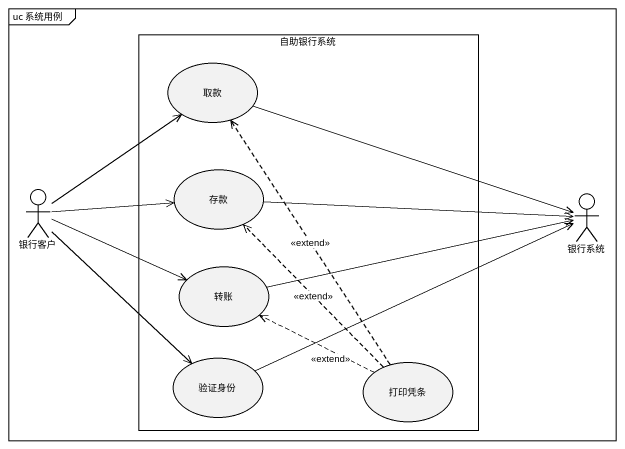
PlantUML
@startuml
mainframe uc 系统用例
rectangle 自助银行系统 {
  usecase 取款
  usecase 存款
  usecase 转账
  usecase 验证身份
  usecase 打印凭条
}
actor 银行客户
actor 银行系统
取款 -right-> 银行系统
存款 -right-> 银行系统
银行客户 -up-> 取款
银行客户 -right-> 存款
银行客户 --> 验证身份
转账 <-left- 银行客户
转账 -right-> 银行系统
验证身份 -right-> 银行系统
打印凭条 .up.> 取款 : <<extend>>
打印凭条 .up.> 存款 : <<extend>>
打印凭条 .left.> 转账 : <<extend>>
@enduml
